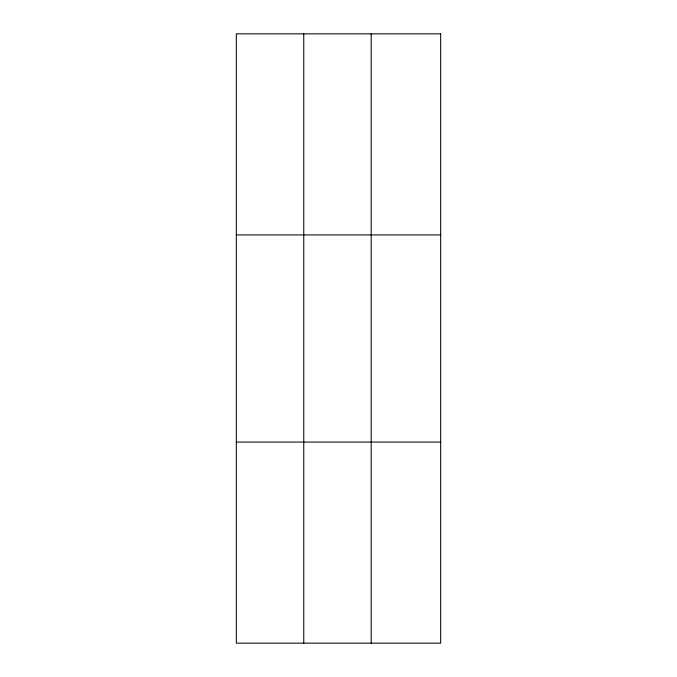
<?xml version="1.0" encoding="UTF-8"?>
<svg xmlns="http://www.w3.org/2000/svg" width="677" height="677" viewBox="0 0 677 677"><rect width="100%" height="100%" fill="white"/><g stroke="black" fill="none" stroke-linecap="round" stroke-linejoin="round"><path stroke-width="1.02" d="M303.761 33.85L303.761 643.15M371.191 33.85L371.191 643.15M236.332 234.919L440.668 234.919M236.332 442.081L440.668 442.081M440.668 33.85L440.668 643.15L236.332 643.15L236.332 33.85L440.668 33.85"/></g></svg>
